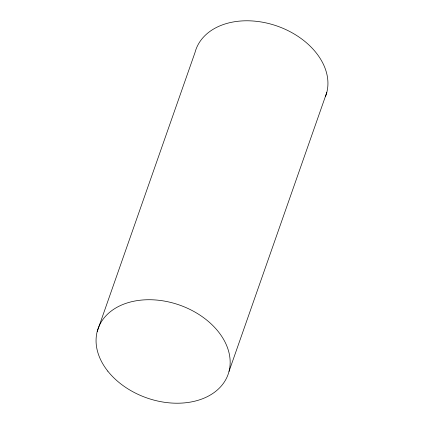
<?xml version="1.0" encoding="UTF-8"?>
<svg xmlns="http://www.w3.org/2000/svg" width="424" height="424" viewBox="0 0 424 424"><rect width="100%" height="100%" fill="white"/><g stroke="black" fill="none" stroke-linecap="round" stroke-linejoin="round"><path stroke-width="0.64" d="M97.207 331.531L194.987 52.581A68.916 49.226 19.3 0 1 276.209 25.737A68.916 49.226 19.3 0 1 325.394 96.746M229.013 371.419L326.793 92.469M107.797 371.138A68.916 49.226 19.3 0 0 223.575 383.1A68.916 49.226 19.3 0 0 157.951 300.187A68.916 49.226 19.3 0 0 107.797 371.138"/></g></svg>
